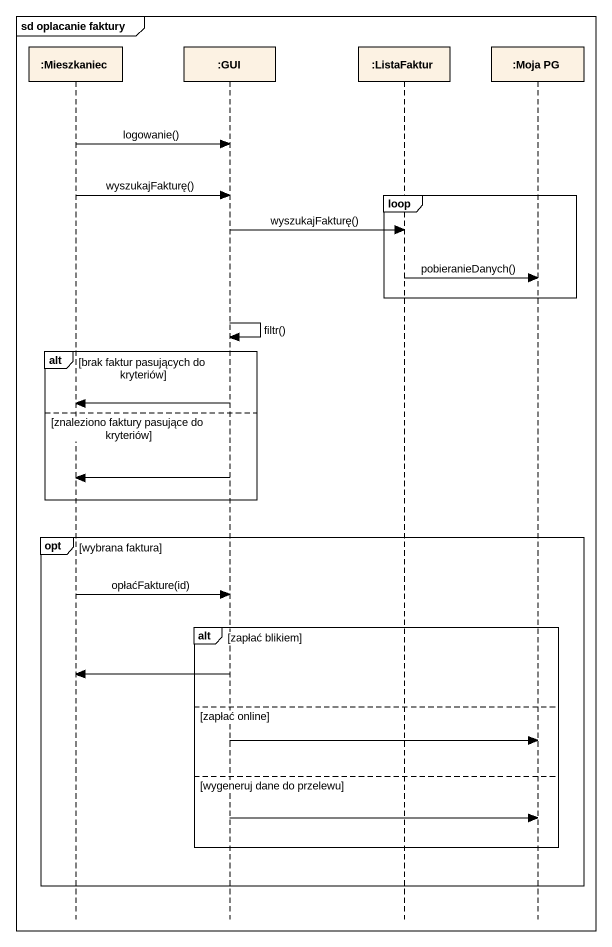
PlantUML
@startuml
mainframe sd oplacanie faktury
hide footbox
participant ":Mieszkaniec" as Mieszkaniec
participant ":GUI" as GUI
participant ":ListaFaktur" as ListaFaktur
participant ":Moja PG" as Moja_PG

Mieszkaniec -> GUI : logowanie()
loop
  Mieszkaniec -> GUI : wyszukajFakturę()
  GUI -> ListaFaktur : wyszukajFakturę()
  ListaFaktur -> Moja_PG : pobieranieDanych()
end
GUI -> GUI : filtr()
alt brak faktur pasujących do kryteriów
  GUI -> Mieszkaniec
else znaleziono faktury pasujące do kryteriów
  GUI -> Mieszkaniec
end
opt wybrana faktura
  Mieszkaniec -> GUI : opłaćFakture(id)
  alt zapłać blikiem
    GUI -> Mieszkaniec
  else zapłać online
    GUI -> Moja_PG
  else wygeneruj dane do przelewu
    GUI -> Moja_PG
  end
end
@enduml
